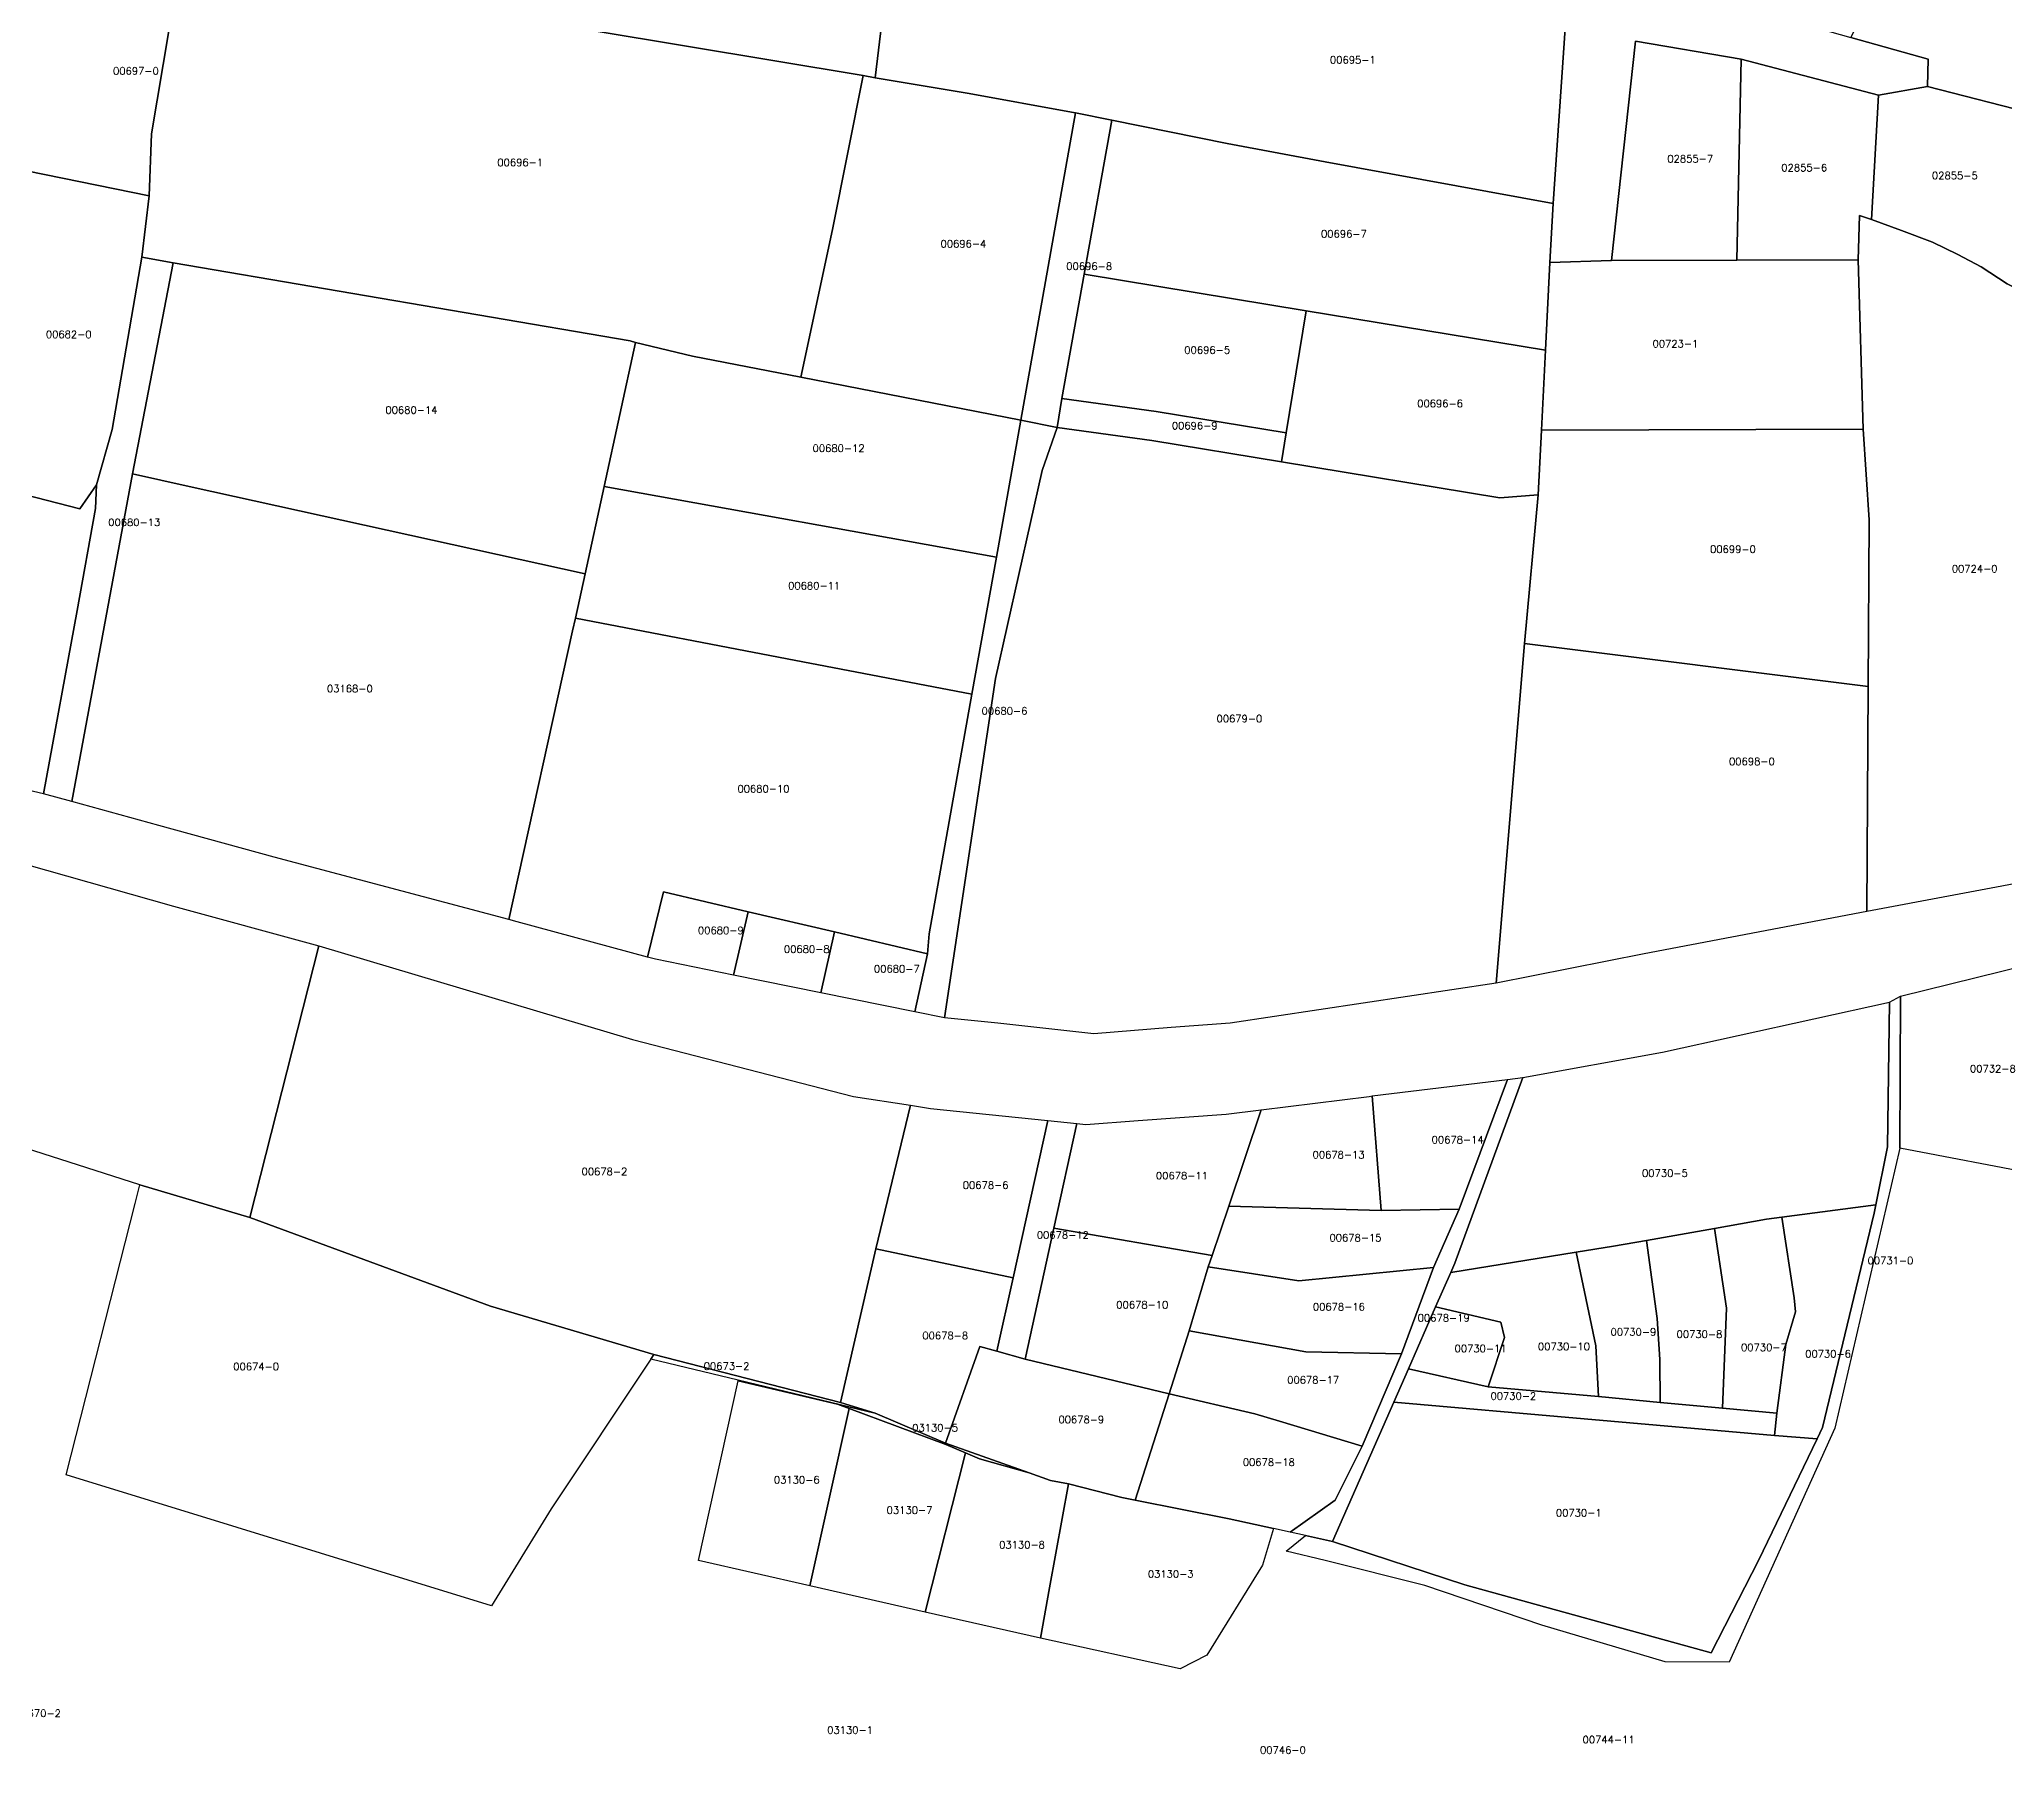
# Model space of a CAD drawing. Header units: metres. Extents: x 7423707 to 7427500, y 4706661 to 4708784.
# Drawn here: x 7425225.7 to 7425494.4, y 4706671.6 to 4706905.9 of the extents above; entities that cross this region are included whole.
import ezdxf

# ---------------------------------------------------------------- set-up
doc = ezdxf.new("R2010")
doc.units = ezdxf.units.M
doc.layers.add('Numrat_Parcelave', color=7, linetype='Continuous')
doc.layers.add('Parcelat_kadastrale2021', color=7, linetype='Continuous')
doc.styles.get("Standard").update_dxf_attribs({"font": 'simplex.shx'})

msp = doc.modelspace()

# ---------------------------------------------------------------- linework, layer by layer
at = {"layer": 'Parcelat_kadastrale2021'}
for points in [[(7425245.01, 4706916.54), (7425245.29, 4706918.24), (7425250.46, 4706940.14), (7425251.66, 4706946.41), (7425291.71, 4706940.62), (7425301.07, 4706939), (7425323.36, 4706936.11), (7425346.49, 4706933.1), (7425355.07, 4706930.58), (7425373.16, 4706925.28), (7425375.52, 4706924.59), (7425378.66, 4706923.66), (7425386.27, 4706921.43), (7425378.65, 4706922.03), (7425372.62, 4706923.24), (7425343.71, 4706929.01), (7425342.92, 4706924.84), (7425340, 4706900.62), (7425338.35, 4706900.9), (7425289.49, 4706909.05)], [(7425432.65, 4706883.44), (7425401.5, 4706889.11), (7425388.1, 4706891.64), (7425372.34, 4706894.81), (7425367.39, 4706895.8), (7425366.82, 4706895.91), (7425352.84, 4706898.44), (7425340, 4706900.62), (7425342.92, 4706924.84), (7425343.71, 4706929.01), (7425372.62, 4706923.24), (7425378.65, 4706922.03), (7425386.27, 4706921.43), (7425434.64, 4706912.05)], [(7425202.7, 4706892.24), (7425205.99, 4706925.6), (7425245.29, 4706918.24), (7425245.01, 4706916.54), (7425241.05, 4706892.95), (7425240.74, 4706884.49)], [(7425500.44, 4706913.46), (7425499.12, 4706895.51), (7425483.86, 4706899.41), (7425483.95, 4706903.17), (7425473.38, 4706906.1), (7425481.32, 4706921.79), (7425495.09, 4706915.78)], [(7425432.23, 4706875.34), (7425432.65, 4706883.44), (7425434.64, 4706912.05), (7425435.13, 4706918.4), (7425446.44, 4706913.7), (7425457.95, 4706910.45), (7425473.38, 4706906.1), (7425483.95, 4706903.17), (7425483.86, 4706899.41), (7425477.16, 4706898.22), (7425458.36, 4706903.15), (7425443.91, 4706905.62), (7425440.63, 4706875.64)], [(7425239.73, 4706876.07), (7425240.74, 4706884.49), (7425241.05, 4706892.95), (7425245.01, 4706916.54), (7425289.49, 4706909.05), (7425338.35, 4706900.9), (7425334.17, 4706879.87), (7425329.82, 4706859.68), (7425315, 4706862.58), (7425307.25, 4706864.45), (7425306.49, 4706864.64), (7425244.04, 4706875.33)], [(7425458.36, 4706903.15), (7425457.77, 4706875.69), (7425440.63, 4706875.64), (7425443.91, 4706905.62)], [(7425476.18, 4706881.22), (7425474.57, 4706881.8), (7425474.38, 4706875.72), (7425457.77, 4706875.69), (7425458.36, 4706903.15), (7425477.16, 4706898.22)], [(7425352.84, 4706898.44), (7425366.82, 4706895.91), (7425367.39, 4706895.8), (7425359.92, 4706853.81), (7425329.82, 4706859.68), (7425334.17, 4706879.87), (7425338.35, 4706900.9), (7425340, 4706900.62)], [(7425497.83, 4706870.9), (7425494.72, 4706872.44), (7425491.18, 4706874.78), (7425488.01, 4706876.47), (7425484.52, 4706878.16), (7425480.27, 4706879.73), (7425476.18, 4706881.22), (7425477.16, 4706898.22), (7425483.86, 4706899.41), (7425499.12, 4706895.51), (7425497.65, 4706873.43)], [(7425364.89, 4706852.83), (7425359.92, 4706853.81), (7425367.39, 4706895.8), (7425372.34, 4706894.81), (7425368.56, 4706873.78), (7425365.51, 4706856.79)], [(7425432.65, 4706883.44), (7425432.23, 4706875.34), (7425431.62, 4706863.38), (7425398.93, 4706868.77), (7425368.56, 4706873.78), (7425372.34, 4706894.81), (7425388.1, 4706891.64), (7425401.5, 4706889.11)], [(7425197.96, 4706850.28), (7425202.7, 4706892.24), (7425240.74, 4706884.49), (7425239.73, 4706876.07), (7425235.71, 4706852.54), (7425233.55, 4706844.99), (7425231.29, 4706841.69)], [(7425475.72, 4706817.43), (7425475.87, 4706840.2), (7425475.06, 4706852.58), (7425474.38, 4706875.72), (7425474.57, 4706881.8), (7425476.18, 4706881.22), (7425480.27, 4706879.73), (7425484.52, 4706878.16), (7425488.01, 4706876.47), (7425491.18, 4706874.78), (7425494.72, 4706872.44), (7425497.83, 4706870.9), (7425499.09, 4706869.48), (7425500.01, 4706854.63), (7425499.53, 4706832.47), (7425500.08, 4706791.28), (7425475.56, 4706786.67)], [(7425226.32, 4706802.73), (7425230.91, 4706827.82), (7425233.43, 4706841.76), (7425233.55, 4706844.99), (7425235.71, 4706852.54), (7425239.73, 4706876.07), (7425244.04, 4706875.33), (7425238.46, 4706846.47), (7425230.16, 4706801.68)], [(7425306.49, 4706864.64), (7425307.25, 4706864.45), (7425302.94, 4706844.73), (7425300.33, 4706832.81), (7425246.2, 4706844.75), (7425238.46, 4706846.47), (7425244.04, 4706875.33)], [(7425475.06, 4706852.58), (7425431.06, 4706852.43), (7425431.62, 4706863.38), (7425432.23, 4706875.34), (7425440.63, 4706875.64), (7425457.77, 4706875.69), (7425474.38, 4706875.72)], [(7425365.51, 4706856.79), (7425368.56, 4706873.78), (7425398.93, 4706868.77), (7425396.17, 4706852.07), (7425378.42, 4706855.01)], [(7425430.63, 4706843.59), (7425425.37, 4706843.19), (7425395.52, 4706848.13), (7425396.17, 4706852.07), (7425398.93, 4706868.77), (7425431.62, 4706863.38), (7425431.06, 4706852.43)], [(7425315, 4706862.58), (7425329.82, 4706859.68), (7425359.92, 4706853.81), (7425356.57, 4706835.1), (7425302.94, 4706844.73), (7425307.25, 4706864.45)], [(7425377.82, 4706851.05), (7425364.89, 4706852.83), (7425365.51, 4706856.79), (7425378.42, 4706855.01), (7425396.17, 4706852.07), (7425395.52, 4706848.13)], [(7425362.8, 4706846.93), (7425356.43, 4706818.52), (7425349.45, 4706772.15), (7425345.42, 4706772.96), (7425347.14, 4706780.87), (7425347.37, 4706783.61), (7425353.22, 4706816.36), (7425356.57, 4706835.1), (7425359.92, 4706853.81), (7425364.89, 4706852.83)], [(7425194.64, 4706810.15), (7425195.82, 4706829.12), (7425197.96, 4706850.28), (7425231.29, 4706841.69), (7425233.55, 4706844.99), (7425233.43, 4706841.76), (7425230.91, 4706827.82), (7425226.32, 4706802.73)], [(7425364.89, 4706852.83), (7425377.82, 4706851.05), (7425395.52, 4706848.13), (7425425.37, 4706843.19), (7425430.63, 4706843.59), (7425428.77, 4706823.31), (7425424.88, 4706776.89), (7425388.51, 4706771.42), (7425380.46, 4706770.79), (7425369.89, 4706769.96), (7425356.78, 4706771.42), (7425349.45, 4706772.15), (7425356.43, 4706818.52), (7425362.8, 4706846.93)], [(7425430.63, 4706843.59), (7425431.06, 4706852.43), (7425475.06, 4706852.58), (7425475.87, 4706840.2), (7425475.72, 4706817.43), (7425428.77, 4706823.31)], [(7425289.93, 4706785.57), (7425257.84, 4706794.09), (7425242.08, 4706798.41), (7425230.16, 4706801.68), (7425238.46, 4706846.47), (7425246.2, 4706844.75), (7425300.33, 4706832.81), (7425299.01, 4706826.76), (7425298.63, 4706825.01)], [(7425302.94, 4706844.73), (7425356.57, 4706835.1), (7425353.22, 4706816.36), (7425327.95, 4706821.2), (7425299.01, 4706826.76), (7425300.33, 4706832.81)], [(7425291.06, 4706785.27), (7425289.93, 4706785.57), (7425298.63, 4706825.01), (7425299.01, 4706826.76), (7425327.95, 4706821.2), (7425353.22, 4706816.36), (7425347.37, 4706783.61), (7425347.14, 4706780.87), (7425334.41, 4706783.87), (7425322.63, 4706786.64), (7425311.07, 4706789.36), (7425308.88, 4706780.42)], [(7425428.77, 4706823.31), (7425475.72, 4706817.43), (7425475.56, 4706786.67), (7425445.09, 4706780.86), (7425424.88, 4706776.89)], [(7425239.49, 4706749.29), (7425216.55, 4706756.65), (7425192.26, 4706764.17), (7425195.21, 4706776.01), (7425200.83, 4706798.52), (7425223.68, 4706793.18), (7425244.08, 4706787.38), (7425263.92, 4706781.95), (7425254.51, 4706744.82)], [(7425320.63, 4706777.97), (7425309.96, 4706780.13), (7425308.88, 4706780.42), (7425311.07, 4706789.36), (7425322.63, 4706786.64)], [(7425334.41, 4706783.87), (7425332.55, 4706775.56), (7425320.63, 4706777.97), (7425322.63, 4706786.64)], [(7425347.14, 4706780.87), (7425345.42, 4706772.96), (7425332.55, 4706775.56), (7425334.41, 4706783.87)], [(7425309.73, 4706726.1), (7425287.42, 4706732.71), (7425254.51, 4706744.82), (7425263.92, 4706781.95), (7425306.82, 4706769.18), (7425337.03, 4706761.39), (7425344.83, 4706760.18), (7425340.06, 4706740.54), (7425335.27, 4706719.54)], [(7425480.05, 4706754.3), (7425480.14, 4706775.11), (7425497.31, 4706779.35), (7425499.16, 4706750.68)], [(7425396.17, 4706699.26), (7425398.83, 4706701.36), (7425402.52, 4706700.54), (7425420.61, 4706694.66), (7425454.27, 4706685.33), (7425460.73, 4706697.96), (7425468.75, 4706714.57), (7425469.51, 4706716.15), (7425476.54, 4706745.43), (7425476.78, 4706746.58), (7425478.38, 4706754.5), (7425478.65, 4706774.29), (7425480.14, 4706775.11), (7425480.05, 4706754.3), (7425471.19, 4706716.04), (7425456.72, 4706684.08), (7425447.97, 4706684.12), (7425431.11, 4706689.13), (7425415.11, 4706694.53), (7425401.51, 4706697.96)], [(7425418.67, 4706737.34), (7425419.21, 4706738.59), (7425428.52, 4706763.96), (7425447.64, 4706767.46), (7425478.65, 4706774.29), (7425478.38, 4706754.5), (7425476.78, 4706746.58), (7425463.94, 4706744.88), (7425461.85, 4706744.6), (7425454.71, 4706743.35), (7425445.43, 4706741.72), (7425440.9, 4706740.93), (7425435.8, 4706740.1)], [(7425402.52, 4706700.54), (7425398.83, 4706701.36), (7425396.72, 4706701.83), (7425402.86, 4706706.21), (7425406.58, 4706713.57), (7425411.94, 4706726.19), (7425416.31, 4706738), (7425419.84, 4706745.99), (7425426.42, 4706763.7), (7425428.52, 4706763.96), (7425419.21, 4706738.59), (7425418.67, 4706737.34), (7425416.59, 4706732.61), (7425412.89, 4706724.17), (7425410.88, 4706719.6)], [(7425426.42, 4706763.7), (7425419.84, 4706745.99), (7425409.15, 4706745.82), (7425407.94, 4706761.45)], [(7425344.83, 4706760.18), (7425347.56, 4706759.76), (7425363.58, 4706758.09), (7425358.85, 4706736.61), (7425340.06, 4706740.54)], [(7425387.95, 4706758.96), (7425392.77, 4706759.56), (7425388.33, 4706746.4), (7425386.04, 4706739.64), (7425364.43, 4706743.39), (7425367.56, 4706757.68), (7425368.78, 4706757.56), (7425375.96, 4706758.08)], [(7425392.77, 4706759.56), (7425407.51, 4706761.4), (7425407.94, 4706761.45), (7425409.15, 4706745.82), (7425388.33, 4706746.4)], [(7425363.58, 4706758.09), (7425367.56, 4706757.68), (7425364.43, 4706743.39), (7425360.5, 4706725.5), (7425356.64, 4706726.56), (7425358.85, 4706736.61)], [(7425309.73, 4706726.1), (7425309.33, 4706725.5), (7425295.72, 4706705.02), (7425287.53, 4706691.79), (7425229.42, 4706709.68), (7425238.85, 4706746.77), (7425239.49, 4706749.29), (7425254.51, 4706744.82), (7425287.42, 4706732.71)], [(7425419.84, 4706745.99), (7425416.31, 4706738), (7425397.9, 4706736.18), (7425385.52, 4706738.1), (7425386.04, 4706739.64), (7425388.33, 4706746.4), (7425409.15, 4706745.82)], [(7425468.75, 4706714.57), (7425462.95, 4706715.04), (7425463.23, 4706718.09), (7425464.46, 4706727.5), (7425465.8, 4706731.94), (7425465.63, 4706733.86), (7425463.94, 4706744.88), (7425476.78, 4706746.58), (7425476.54, 4706745.43), (7425469.51, 4706716.15)], [(7425385.52, 4706738.1), (7425382.92, 4706729.33), (7425380.17, 4706720.75), (7425360.5, 4706725.5), (7425364.43, 4706743.39), (7425386.04, 4706739.64)], [(7425445.43, 4706741.72), (7425454.71, 4706743.35), (7425456.36, 4706732.46), (7425455.81, 4706718.79), (7425447.28, 4706719.56), (7425447.27, 4706725.43), (7425446.87, 4706731.03)], [(7425454.71, 4706743.35), (7425461.85, 4706744.6), (7425463.94, 4706744.88), (7425465.63, 4706733.86), (7425465.8, 4706731.94), (7425464.46, 4706727.5), (7425463.23, 4706718.09), (7425455.81, 4706718.79), (7425456.36, 4706732.46)], [(7425339.97, 4706718.09), (7425335.27, 4706719.54), (7425340.06, 4706740.54), (7425358.85, 4706736.61), (7425356.64, 4706726.56), (7425354.32, 4706727.2), (7425349.59, 4706714)], [(7425416.59, 4706732.61), (7425418.67, 4706737.34), (7425435.8, 4706740.1), (7425438.49, 4706727.32), (7425438.88, 4706720.39), (7425423.8, 4706721.68), (7425426.04, 4706728.42), (7425425.51, 4706730.55)], [(7425435.8, 4706740.1), (7425440.9, 4706740.93), (7425445.43, 4706741.72), (7425446.87, 4706731.03), (7425447.27, 4706725.43), (7425447.28, 4706719.56), (7425438.88, 4706720.39), (7425438.49, 4706727.32)], [(7425382.92, 4706729.33), (7425385.52, 4706738.1), (7425397.9, 4706736.18), (7425416.31, 4706738), (7425411.94, 4706726.19), (7425398.84, 4706726.48)], [(7425412.89, 4706724.17), (7425416.59, 4706732.61), (7425425.51, 4706730.55), (7425426.04, 4706728.42), (7425423.8, 4706721.68)], [(7425380.17, 4706720.75), (7425382.92, 4706729.33), (7425398.84, 4706726.48), (7425411.94, 4706726.19), (7425406.58, 4706713.57), (7425395.27, 4706717.02), (7425391.9, 4706718)], [(7425380.17, 4706720.75), (7425375.53, 4706706.23), (7425373.71, 4706706.57), (7425366.43, 4706708.43), (7425363.95, 4706708.91), (7425361.04, 4706709.94), (7425349.59, 4706714), (7425354.32, 4706727.2), (7425356.64, 4706726.56), (7425360.5, 4706725.5)], [(7425309.33, 4706725.5), (7425309.73, 4706726.1), (7425335.27, 4706719.54), (7425339.97, 4706718.09), (7425335.26, 4706719.23), (7425321.26, 4706722.61)], [(7425410.88, 4706719.6), (7425412.89, 4706724.17), (7425423.8, 4706721.68), (7425438.88, 4706720.39), (7425447.28, 4706719.56), (7425455.81, 4706718.79), (7425463.23, 4706718.09), (7425462.95, 4706715.04)], [(7425315.83, 4706697.97), (7425321.25, 4706722.54), (7425334.82, 4706719.31), (7425336.43, 4706718.72), (7425331.04, 4706694.52)], [(7425335.26, 4706719.23), (7425339.97, 4706718.09), (7425349.59, 4706714), (7425361.04, 4706709.94), (7425354.24, 4706711.85), (7425352.33, 4706712.66), (7425349.63, 4706713.82), (7425336.43, 4706718.72), (7425334.82, 4706719.31), (7425321.25, 4706722.54), (7425321.26, 4706722.61)], [(7425346.84, 4706690.92), (7425331.04, 4706694.52), (7425336.43, 4706718.72), (7425349.63, 4706713.82), (7425352.33, 4706712.66)], [(7425388.36, 4706703.68), (7425375.53, 4706706.23), (7425380.17, 4706720.75), (7425391.9, 4706718), (7425395.27, 4706717.02), (7425406.58, 4706713.57), (7425402.86, 4706706.21), (7425396.72, 4706701.83), (7425394.43, 4706702.34)], [(7425402.52, 4706700.54), (7425410.88, 4706719.6), (7425462.95, 4706715.04), (7425468.75, 4706714.57), (7425460.73, 4706697.96), (7425454.27, 4706685.33), (7425420.61, 4706694.66)], [(7425363.83, 4706694.22), (7425362.57, 4706687.35), (7425346.84, 4706690.92), (7425352.33, 4706712.66), (7425354.24, 4706711.85), (7425361.04, 4706709.94), (7425363.95, 4706708.91), (7425366.43, 4706708.43)], [(7425375.53, 4706706.23), (7425388.36, 4706703.68), (7425394.43, 4706702.34), (7425392.94, 4706697.34), (7425385.32, 4706685.04), (7425381.7, 4706683.14), (7425362.57, 4706687.35), (7425363.83, 4706694.22), (7425366.43, 4706708.43), (7425373.71, 4706706.57)]]:
    msp.add_lwpolyline(points, close=True, dxfattribs=at)

# ---------------------------------------------------------------- texts
at = {"layer": 'Numrat_Parcelave'}
for s, p in [('00697-0', (7425235.81, 4706901.04)), ('00695-1', (7425402.16, 4706902.55)), ('00696-1', (7425288.34, 4706888.54)), ('02855-7', (7425448.28, 4706889.04)), ('02855-6', (7425463.86, 4706887.82)), ('02855-5', (7425484.45, 4706886.74)), ('00696-7', (7425400.94, 4706878.78)), ('00696-4', (7425348.92, 4706877.42)), ('00696-8', (7425366.12, 4706874.35)), ('00682-0', (7425226.62, 4706865.04)), ('00696-5', (7425382.25, 4706862.9)), ('00723-1', (7425446.25, 4706863.76)), ('00680-14', (7425273.04, 4706854.7)), ('00696-6', (7425414.08, 4706855.59)), ('00696-9', (7425380.54, 4706852.56)), ('00680-12', (7425331.43, 4706849.47)), ('00680-13', (7425235.15, 4706839.35)), ('00699-0', (7425454.12, 4706835.68)), ('00680-11', (7425328.09, 4706830.69)), ('00724-0', (7425487.16, 4706833.01)), ('03168-0', (7425265.05, 4706816.62)), ('00680-6', (7425354.54, 4706813.57)), ('00679-0', (7425386.65, 4706812.52)), ('00698-0', (7425456.71, 4706806.67)), ('00680-10', (7425321.16, 4706802.94)), ('00680-9', (7425315.76, 4706783.58)), ('00680-8', (7425327.51, 4706781.02)), ('00680-7', (7425339.82, 4706778.33)), ('00732-8', (7425489.65, 4706764.68)), ('00678-13', (7425399.78, 4706752.92)), ('00678-14', (7425416.06, 4706754.97)), ('00678-2', (7425299.85, 4706750.62)), ('00678-11', (7425378.37, 4706750.06)), ('00730-5', (7425444.82, 4706750.4)), ('00678-6', (7425351.96, 4706748.77)), ('00678-12', (7425362.08, 4706741.95)), ('00678-15', (7425402.09, 4706741.58)), ('00731-0', (7425475.65, 4706738.45)), ('00678-10', (7425372.95, 4706732.41)), ('00678-16', (7425399.82, 4706732.14)), ('00678-19', (7425414.15, 4706730.62)), ('00730-9', (7425440.51, 4706728.7)), ('00730-8', (7425449.54, 4706728.39)), ('00678-8', (7425346.44, 4706728.2)), ('00730-11', (7425419.19, 4706726.43)), ('00730-10', (7425430.59, 4706726.7)), ('00730-7', (7425458.35, 4706726.59)), ('00730-6', (7425467.12, 4706725.71)), ('00674-0', (7425252.24, 4706723.97)), ('00673-2', (7425316.55, 4706724.03)), ('00678-17', (7425396.31, 4706722.14)), ('00730-2', (7425424.1, 4706719.94)), ('03130-5', (7425345.05, 4706715.61)), ('00678-9', (7425365.04, 4706716.73)), ('00678-18', (7425390.24, 4706710.9)), ('03130-6', (7425326.14, 4706708.49)), ('03130-7', (7425341.56, 4706704.35)), ('00730-1', (7425433.04, 4706703.99)), ('03130-8', (7425356.93, 4706699.61)), ('03130-3', (7425377.26, 4706695.62)), ('00670-2', (7425222.42, 4706676.58)), ('03130-1', (7425333.43, 4706674.29)), ('00744-11', (7425436.69, 4706672.98)), ('00746-0', (7425392.6, 4706671.56))]:
    msp.add_text(s, height=1, dxfattribs=at).set_placement(p)

doc.saveas('drawing.dxf')
